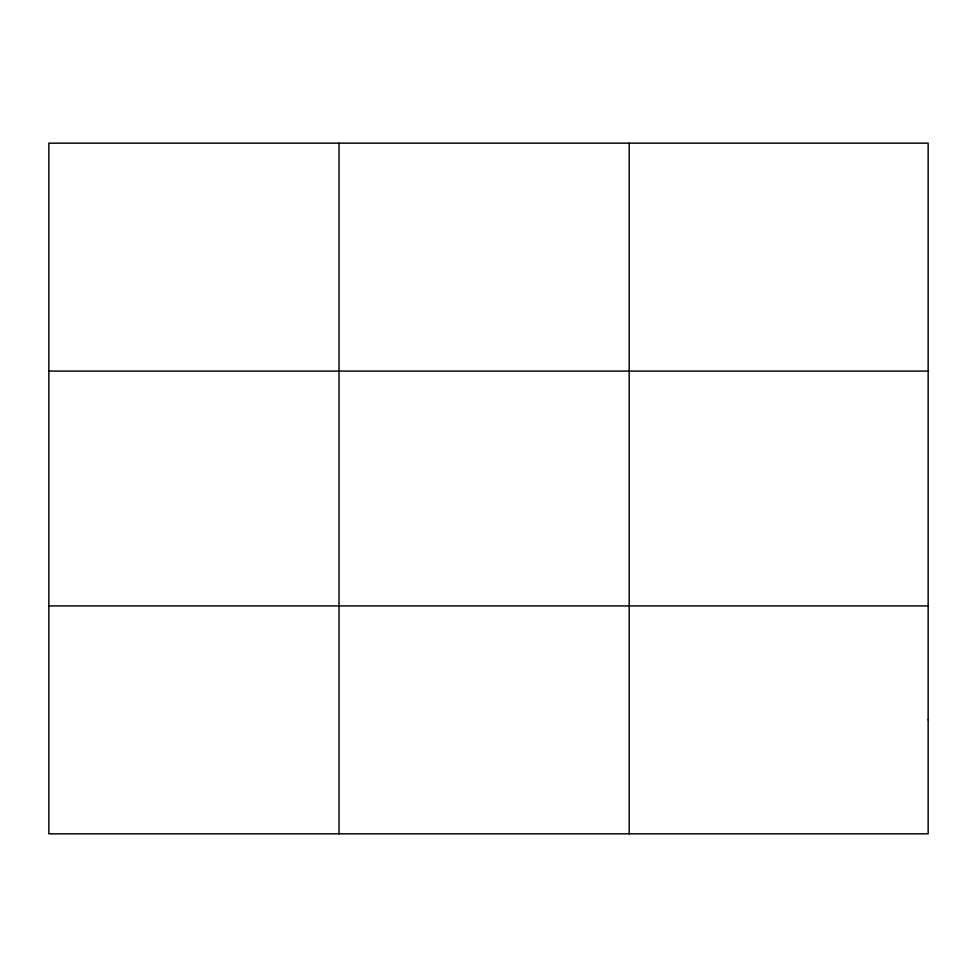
<?xml version="1.0" encoding="UTF-8"?>
<svg xmlns="http://www.w3.org/2000/svg" width="977" height="977" viewBox="0 0 977 977"><rect width="100%" height="100%" fill="white"/><g stroke="black" fill="none" stroke-linecap="round" stroke-linejoin="round"><path stroke-width="1.47" d="M339.019 833.833L339.019 143.167M629.188 833.833L629.188 143.167M48.85 371.089L928.15 371.089M48.85 605.911L928.15 605.911M928.15 719.878L928.15 833.833L48.85 833.833L48.85 143.167L928.15 143.167L928.15 719.878"/></g></svg>
